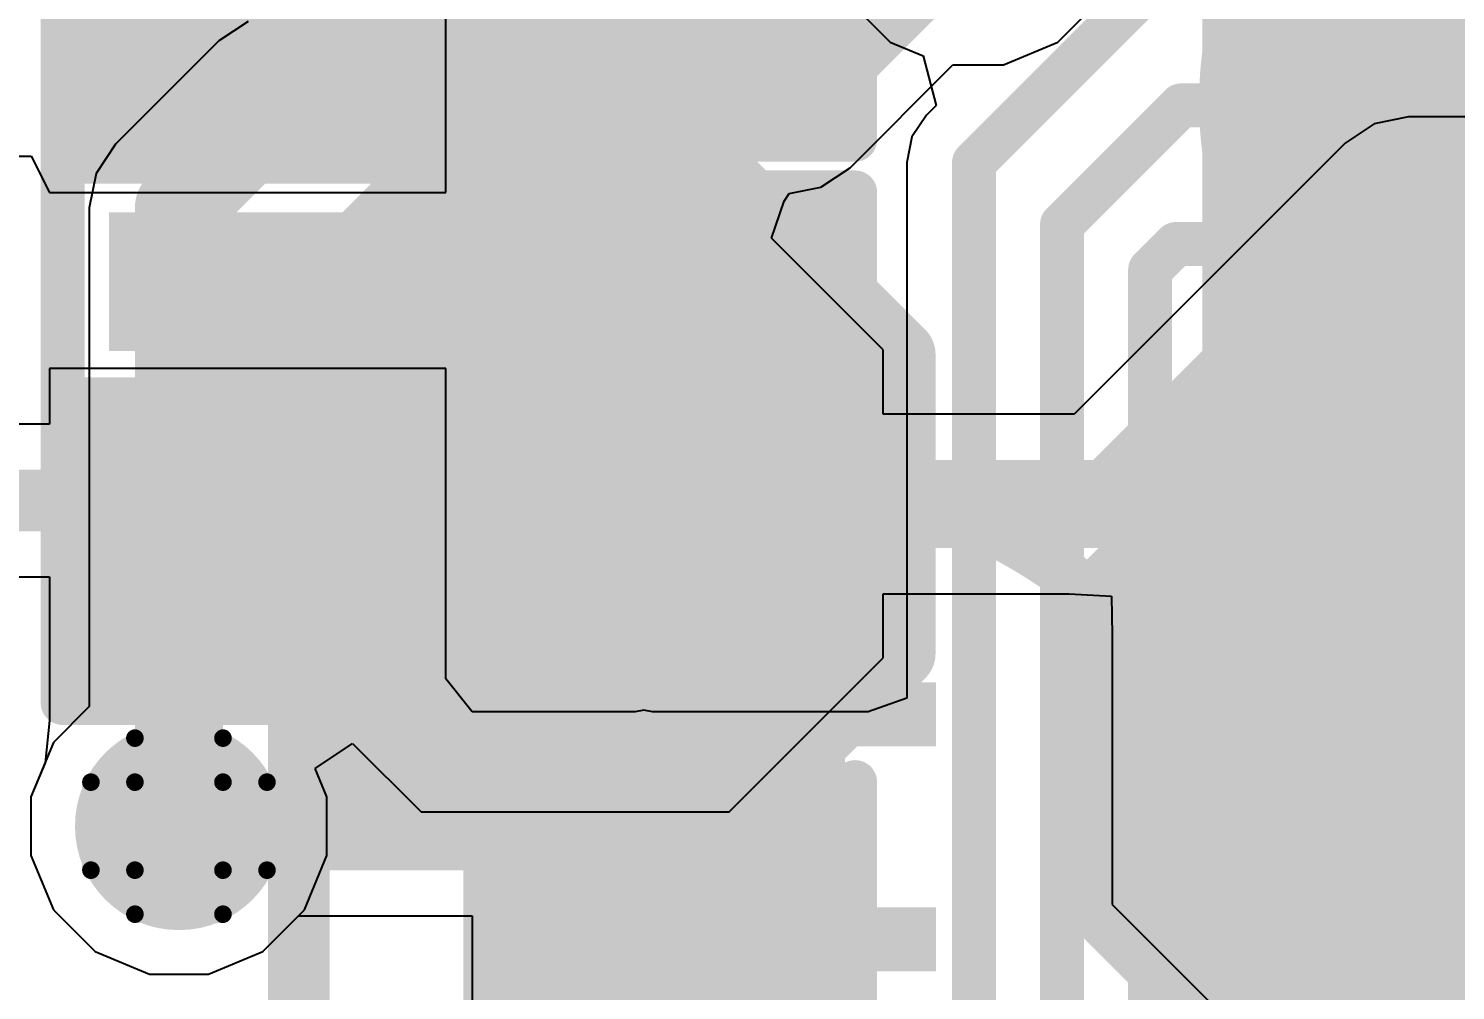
# Model space of a CAD drawing. Header units: inches. Extents: x -25 to 271, y -41 to 15.
# Drawn here: x 59.51 to 63.627, y -14.764 to -11.988 of the extents above; entities that cross this region are included whole.
import ezdxf

# ---------------------------------------------------------------- set-up
doc = ezdxf.new("R2010")
doc.units = ezdxf.units.IN
for name, color, linetype in [('Bottom Layer', 5, 'Continuous'), ('Bottom Overlay', 54, 'Continuous'), ('Bottom Paste', 16, 'Continuous'), ('Bottom Solder', 6, 'Continuous'), ('Dimensions', 6, 'Continuous'), ('Drill Drawing', 1, 'Continuous'), ('Top Glue Points', 56, 'Continuous'), ('Top Layer', 1, 'Continuous'), ('Top Overlay', 2, 'Continuous'), ('Top Paste', 8, 'Continuous'), ('Top Solder', 216, 'Continuous'), ('Via Holes', 16, 'Continuous')]:
    doc.layers.add(name, color=color, linetype=linetype)
doc.styles.add('Arial', font='', dxfattribs={"height": 0.2})
doc.styles.add('Arial_Bold', font='', dxfattribs={"height": 0.2})
doc.styles.get('Arial').set_extended_font_data('Arial')
doc.styles.get('Arial_Bold').set_extended_font_data('Arial', bold=True)

# ---------------------------------------------------------------- blocks, each defined once
blk = doc.blocks.new('CAP_0603_41')
at = {"layer": 'Top Layer'}
for points in [[(-0.381, 0.4445), (-0.381, -0.4445), (-1.143, -0.4445), (-1.143, 0.4445)], [(1.143, 0.4445), (1.143, -0.4445), (0.381, -0.4445), (0.381, 0.4445)]]:
    blk.add_hatch(color=1, dxfattribs=at).paths.add_polyline_path(points)
at = {"layer": 'Top Paste'}
for points in [[(-0.381, 0.4445), (-0.381, -0.4445), (-1.143, -0.4445), (-1.143, 0.4445)], [(1.143, 0.4445), (1.143, -0.4445), (0.381, -0.4445), (0.381, 0.4445)]]:
    blk.add_hatch(color=8, dxfattribs=at).paths.add_polyline_path(points)
at = {"layer": 'Top Solder'}
for points in [[(-0.321, 0.5045), (-0.321, -0.5045), (-1.203, -0.5045), (-1.203, 0.5045)], [(1.203, 0.5045), (1.203, -0.5045), (0.321, -0.5045), (0.321, 0.5045)]]:
    blk.add_hatch(color=216, dxfattribs=at).paths.add_polyline_path(points)
at = {"layer": 'Top Overlay'}
for points in [[(-0.4572, 0.5334, 0.127, 0.127, 0), (-1.2446, 0.5334, 0.127, 0.127, 0)], [(-1.2446, -0.5334, 0.127, 0.127, 0), (-1.2446, 0.5334, 0.127, 0.127, 0)], [(1.2446, 0.5334, 0.127, 0.127, 0), (0.4572, 0.5334, 0.127, 0.127, 0)], [(1.2446, -0.5334, 0.127, 0.127, 0), (1.2446, 0.5334, 0.127, 0.127, 0)], [(-0.4572, -0.5334, 0.127, 0.127, 0), (-1.2446, -0.5334, 0.127, 0.127, 0)], [(1.2446, -0.5334, 0.127, 0.127, 0), (0.4572, -0.5334, 0.127, 0.127, 0)]]:
    blk.add_lwpolyline(points, format="xyseb", dxfattribs=at)
for points in [[(-1.2764, 0.5334, 0.0635, 0.0635, 1), (-1.2128, 0.5334, 0.0635, 0.0635, 1)], [(-1.2764, 0.5334, 0.0635, 0.0635, 1), (-1.2128, 0.5334, 0.0635, 0.0635, 1)], [(-0.4889, 0.5334, 0.0635, 0.0635, 1), (-0.4254, 0.5334, 0.0635, 0.0635, 1)], [(0.4254, 0.5334, 0.0635, 0.0635, 1), (0.4889, 0.5334, 0.0635, 0.0635, 1)], [(1.2128, 0.5334, 0.0635, 0.0635, 1), (1.2764, 0.5334, 0.0635, 0.0635, 1)], [(1.2128, 0.5334, 0.0635, 0.0635, 1), (1.2764, 0.5334, 0.0635, 0.0635, 1)], [(-1.2764, -0.5334, 0.0635, 0.0635, 1), (-1.2128, -0.5334, 0.0635, 0.0635, 1)], [(-1.2764, -0.5334, 0.0635, 0.0635, 1), (-1.2128, -0.5334, 0.0635, 0.0635, 1)], [(-0.4889, -0.5334, 0.0635, 0.0635, 1), (-0.4254, -0.5334, 0.0635, 0.0635, 1)], [(0.4254, -0.5334, 0.0635, 0.0635, 1), (0.4889, -0.5334, 0.0635, 0.0635, 1)], [(1.2128, -0.5334, 0.0635, 0.0635, 1), (1.2764, -0.5334, 0.0635, 0.0635, 1)], [(1.2128, -0.5334, 0.0635, 0.0635, 1), (1.2764, -0.5334, 0.0635, 0.0635, 1)]]:
    blk.add_lwpolyline(points, format="xyseb", close=True, dxfattribs=at)
blk = doc.blocks.new('CAP_0603_49')
at = {"layer": 'Top Layer'}
for points in [[(-0.381, 0.4445), (-0.381, -0.4445), (-1.143, -0.4445), (-1.143, 0.4445)], [(1.143, 0.4445), (1.143, -0.4445), (0.381, -0.4445), (0.381, 0.4445)]]:
    blk.add_hatch(color=1, dxfattribs=at).paths.add_polyline_path(points)
at = {"layer": 'Top Paste'}
for points in [[(-0.381, 0.4445), (-0.381, -0.4445), (-1.143, -0.4445), (-1.143, 0.4445)], [(1.143, 0.4445), (1.143, -0.4445), (0.381, -0.4445), (0.381, 0.4445)]]:
    blk.add_hatch(color=8, dxfattribs=at).paths.add_polyline_path(points)
at = {"layer": 'Top Solder'}
for points in [[(-0.321, 0.5045), (-0.321, -0.5045), (-1.203, -0.5045), (-1.203, 0.5045)], [(1.203, 0.5045), (1.203, -0.5045), (0.321, -0.5045), (0.321, 0.5045)]]:
    blk.add_hatch(color=216, dxfattribs=at).paths.add_polyline_path(points)
at = {"layer": 'Top Overlay'}
for points in [[(-0.4572, 0.5334, 0.127, 0.127, 0), (-1.2446, 0.5334, 0.127, 0.127, 0)], [(-1.2446, -0.5334, 0.127, 0.127, 0), (-1.2446, 0.5334, 0.127, 0.127, 0)], [(1.2446, 0.5334, 0.127, 0.127, 0), (0.4572, 0.5334, 0.127, 0.127, 0)], [(1.2446, -0.5334, 0.127, 0.127, 0), (1.2446, 0.5334, 0.127, 0.127, 0)], [(-0.4572, -0.5334, 0.127, 0.127, 0), (-1.2446, -0.5334, 0.127, 0.127, 0)], [(1.2446, -0.5334, 0.127, 0.127, 0), (0.4572, -0.5334, 0.127, 0.127, 0)]]:
    blk.add_lwpolyline(points, format="xyseb", dxfattribs=at)
for points in [[(-1.2764, 0.5334, 0.0635, 0.0635, 1), (-1.2128, 0.5334, 0.0635, 0.0635, 1)], [(-1.2764, 0.5334, 0.0635, 0.0635, 1), (-1.2128, 0.5334, 0.0635, 0.0635, 1)], [(-0.4889, 0.5334, 0.0635, 0.0635, 1), (-0.4254, 0.5334, 0.0635, 0.0635, 1)], [(0.4254, 0.5334, 0.0635, 0.0635, 1), (0.4889, 0.5334, 0.0635, 0.0635, 1)], [(1.2128, 0.5334, 0.0635, 0.0635, 1), (1.2764, 0.5334, 0.0635, 0.0635, 1)], [(1.2128, 0.5334, 0.0635, 0.0635, 1), (1.2764, 0.5334, 0.0635, 0.0635, 1)], [(-1.2764, -0.5334, 0.0635, 0.0635, 1), (-1.2128, -0.5334, 0.0635, 0.0635, 1)], [(-1.2764, -0.5334, 0.0635, 0.0635, 1), (-1.2128, -0.5334, 0.0635, 0.0635, 1)], [(-0.4889, -0.5334, 0.0635, 0.0635, 1), (-0.4254, -0.5334, 0.0635, 0.0635, 1)], [(0.4254, -0.5334, 0.0635, 0.0635, 1), (0.4889, -0.5334, 0.0635, 0.0635, 1)], [(1.2128, -0.5334, 0.0635, 0.0635, 1), (1.2764, -0.5334, 0.0635, 0.0635, 1)], [(1.2128, -0.5334, 0.0635, 0.0635, 1), (1.2764, -0.5334, 0.0635, 0.0635, 1)]]:
    blk.add_lwpolyline(points, format="xyseb", close=True, dxfattribs=at)
blk = doc.blocks.new('RES_0603_117')
at = {"layer": 'Top Layer'}
for points in [[(-0.381, 0.4445), (-0.381, -0.4445), (-1.143, -0.4445), (-1.143, 0.4445)], [(1.143, 0.4445), (1.143, -0.4445), (0.381, -0.4445), (0.381, 0.4445)]]:
    blk.add_hatch(color=1, dxfattribs=at).paths.add_polyline_path(points)
at = {"layer": 'Top Paste'}
for points in [[(-0.381, 0.4445), (-0.381, -0.4445), (-1.143, -0.4445), (-1.143, 0.4445)], [(1.143, 0.4445), (1.143, -0.4445), (0.381, -0.4445), (0.381, 0.4445)]]:
    blk.add_hatch(color=8, dxfattribs=at).paths.add_polyline_path(points)
at = {"layer": 'Top Solder'}
for points in [[(-0.2794, 0.5461), (-0.2794, -0.5461), (-1.2446, -0.5461), (-1.2446, 0.5461)], [(1.2446, 0.5461), (1.2446, -0.5461), (0.2794, -0.5461), (0.2794, 0.5461)]]:
    blk.add_hatch(color=216, dxfattribs=at).paths.add_polyline_path(points)
at = {"layer": 'Top Overlay'}
for points in [[(-1.2192, -0.5334, 0.127, 0.127, 0), (-1.2192, 0.5334, 0.127, 0.127, 0)], [(1.2192, 0.5334, 0.127, 0.127, 0), (-1.2192, 0.5334, 0.127, 0.127, 0)], [(1.2192, -0.5334, 0.127, 0.127, 0), (1.2192, 0.5334, 0.127, 0.127, 0)], [(1.2192, -0.5334, 0.127, 0.127, 0), (-1.2192, -0.5334, 0.127, 0.127, 0)]]:
    blk.add_lwpolyline(points, format="xyseb", dxfattribs=at)
for points in [[(-1.25095, 0.5334, 0.0635, 0.0635, 1), (-1.18745, 0.5334, 0.0635, 0.0635, 1)], [(-1.25095, 0.5334, 0.0635, 0.0635, 1), (-1.18745, 0.5334, 0.0635, 0.0635, 1)], [(1.18745, 0.5334, 0.0635, 0.0635, 1), (1.25095, 0.5334, 0.0635, 0.0635, 1)], [(1.18745, 0.5334, 0.0635, 0.0635, 1), (1.25095, 0.5334, 0.0635, 0.0635, 1)], [(-1.25095, -0.5334, 0.0635, 0.0635, 1), (-1.18745, -0.5334, 0.0635, 0.0635, 1)], [(-1.25095, -0.5334, 0.0635, 0.0635, 1), (-1.18745, -0.5334, 0.0635, 0.0635, 1)], [(1.18745, -0.5334, 0.0635, 0.0635, 1), (1.25095, -0.5334, 0.0635, 0.0635, 1)], [(1.18745, -0.5334, 0.0635, 0.0635, 1), (1.25095, -0.5334, 0.0635, 0.0635, 1)]]:
    blk.add_lwpolyline(points, format="xyseb", close=True, dxfattribs=at)
blk = doc.blocks.new('QFN_56__7X7__128')
at = {"layer": 'Top Layer'}
for points in [[(1.3, -3.8755), (1.3, -3.0005), (1.5, -3.0005), (1.5, -3.8755)], [(1.7, -3.8755), (1.7, -3.0005), (1.9, -3.0005), (1.9, -3.8755)], [(2.1, -3.8755), (2.1, -3.0005), (2.3, -3.0005), (2.3, -3.8755)], [(2.5, -3.8755), (2.5, -3.0005), (2.7, -3.0005), (2.7, -3.8755)]]:
    blk.add_hatch(color=1, dxfattribs=at).paths.add_polyline_path(points)
at = {"layer": 'Top Paste'}
for points in [[(1.3, -3.8755), (1.3, -3.0005), (1.5, -3.0005), (1.5, -3.8755)], [(1.7, -3.8755), (1.7, -3.0005), (1.9, -3.0005), (1.9, -3.8755)], [(2.1, -3.8755), (2.1, -3.0005), (2.3, -3.0005), (2.3, -3.8755)], [(2.5, -3.8755), (2.5, -3.0005), (2.7, -3.0005), (2.7, -3.8755)]]:
    blk.add_hatch(color=8, dxfattribs=at).paths.add_polyline_path(points)
at = {"layer": 'Top Solder'}
for points in [[(0.7984, -3.9771), (0.7984, -2.8989), (1.2016, -2.8989), (1.2016, -3.9771)], [(1.1984, -3.9771), (1.1984, -2.8989), (1.6016, -2.8989), (1.6016, -3.9771)], [(1.5984, -3.9771), (1.5984, -2.8989), (2.0016, -2.8989), (2.0016, -3.9771)], [(1.9984, -3.9771), (1.9984, -2.8989), (2.4016, -2.8989), (2.4016, -3.9771)], [(2.3984, -3.9771), (2.3984, -2.8989), (2.8016, -2.8989), (2.8016, -3.9771)]]:
    blk.add_hatch(color=216, dxfattribs=at).paths.add_polyline_path(points)
at = {"layer": 'Top Overlay'}
for points in [[(3.5, -3.5, 0.2, 0.2, 0), (3.5, -3, 0.2, 0.2, 0)], [(3.5, -3.5, 0.2, 0.2, 0), (3, -3.5, 0.2, 0.2, 0)]]:
    blk.add_lwpolyline(points, format="xyseb", dxfattribs=at)
for points in [[(2.95, -3.5, 0.1, 0.1, 1), (3.05, -3.5, 0.1, 0.1, 1)], [(3.45, -3.5, 0.1, 0.1, 1), (3.55, -3.5, 0.1, 0.1, 1)], [(3.45, -3.5, 0.1, 0.1, 1), (3.55, -3.5, 0.1, 0.1, 1)]]:
    blk.add_lwpolyline(points, format="xyseb", close=True, dxfattribs=at)
blk = doc.blocks.new('TEST_POINT_B_135')
at = {"layer": 'Bottom Layer'}
blk.add_hatch(color=5, dxfattribs=at).paths.add_polyline_path([(0.381, 0.762), (-0.381, 0.762), (-0.762, 0.381), (-0.762, -0.381), (-0.381, -0.762), (0.381, -0.762), (0.762, -0.381), (0.762, 0.381)])
at = {"layer": 'Bottom Paste'}
blk.add_hatch(color=16, dxfattribs=at).paths.add_polyline_path([(0.381, 0.762), (-0.381, 0.762), (-0.762, 0.381), (-0.762, -0.381), (-0.381, -0.762), (0.381, -0.762), (0.762, -0.381), (0.762, 0.381)])
at = {"layer": 'Bottom Solder'}
blk.add_hatch(color=6, dxfattribs=at).paths.add_polyline_path([(0.4318, 0.8636), (-0.4318, 0.8636), (-0.8636, 0.4318), (-0.8636, -0.4318), (-0.4318, -0.8636), (0.4318, -0.8636), (0.8636, -0.4318), (0.8636, 0.4318)])
at = {"layer": 'Bottom Overlay'}
for points in [[(-0.4318, 0.9398, 0.2, 0.2, 0), (-0.9398, 0.4318, 0.2, 0.2, 0)], [(0.4318, 0.9398, 0.2, 0.2, 0), (-0.4318, 0.9398, 0.2, 0.2, 0)], [(0.9398, 0.4318, 0.2, 0.2, 0), (0.4318, 0.9398, 0.2, 0.2, 0)], [(-0.9398, 0.4318, 0.2, 0.2, 0), (-0.9398, -0.4318, 0.2, 0.2, 0)], [(0.9398, 0.4318, 0.2, 0.2, 0), (0.9398, -0.4318, 0.2, 0.2, 0)], [(-0.4318, -0.9398, 0.2, 0.2, 0), (-0.9398, -0.4318, 0.2, 0.2, 0)], [(0.9398, -0.4318, 0.2, 0.2, 0), (0.4318, -0.9398, 0.2, 0.2, 0)], [(0.4318, -0.9398, 0.2, 0.2, 0), (-0.4318, -0.9398, 0.2, 0.2, 0)]]:
    blk.add_lwpolyline(points, format="xyseb", dxfattribs=at)
for points in [[(-0.4818, 0.9398, 0.1, 0.1, 1), (-0.3818, 0.9398, 0.1, 0.1, 1)], [(-0.4818, 0.9398, 0.1, 0.1, 1), (-0.3818, 0.9398, 0.1, 0.1, 1)], [(0.3818, 0.9398, 0.1, 0.1, 1), (0.4818, 0.9398, 0.1, 0.1, 1)], [(0.3818, 0.9398, 0.1, 0.1, 1), (0.4818, 0.9398, 0.1, 0.1, 1)], [(-0.9898, 0.4318, 0.1, 0.1, 1), (-0.8898, 0.4318, 0.1, 0.1, 1)], [(-0.9898, 0.4318, 0.1, 0.1, 1), (-0.8898, 0.4318, 0.1, 0.1, 1)], [(0.8898, 0.4318, 0.1, 0.1, 1), (0.9898, 0.4318, 0.1, 0.1, 1)], [(0.8898, 0.4318, 0.1, 0.1, 1), (0.9898, 0.4318, 0.1, 0.1, 1)], [(-0.9898, -0.4318, 0.1, 0.1, 1), (-0.8898, -0.4318, 0.1, 0.1, 1)], [(-0.9898, -0.4318, 0.1, 0.1, 1), (-0.8898, -0.4318, 0.1, 0.1, 1)], [(0.8898, -0.4318, 0.1, 0.1, 1), (0.9898, -0.4318, 0.1, 0.1, 1)], [(0.8898, -0.4318, 0.1, 0.1, 1), (0.9898, -0.4318, 0.1, 0.1, 1)], [(-0.4818, -0.9398, 0.1, 0.1, 1), (-0.3818, -0.9398, 0.1, 0.1, 1)], [(-0.4818, -0.9398, 0.1, 0.1, 1), (-0.3818, -0.9398, 0.1, 0.1, 1)], [(0.3818, -0.9398, 0.1, 0.1, 1), (0.4818, -0.9398, 0.1, 0.1, 1)], [(0.3818, -0.9398, 0.1, 0.1, 1), (0.4818, -0.9398, 0.1, 0.1, 1)]]:
    blk.add_lwpolyline(points, format="xyseb", close=True, dxfattribs=at)
blk = doc.blocks.new('TEST_POINT_B_136')
at = {"layer": 'Bottom Layer'}
blk.add_hatch(color=5, dxfattribs=at).paths.add_polyline_path([(0.381, 0.762), (-0.381, 0.762), (-0.762, 0.381), (-0.762, -0.381), (-0.381, -0.762), (0.381, -0.762), (0.762, -0.381), (0.762, 0.381)])
at = {"layer": 'Bottom Paste'}
blk.add_hatch(color=16, dxfattribs=at).paths.add_polyline_path([(0.381, 0.762), (-0.381, 0.762), (-0.762, 0.381), (-0.762, -0.381), (-0.381, -0.762), (0.381, -0.762), (0.762, -0.381), (0.762, 0.381)])
at = {"layer": 'Bottom Solder'}
blk.add_hatch(color=6, dxfattribs=at).paths.add_polyline_path([(0.4318, 0.8636), (-0.4318, 0.8636), (-0.8636, 0.4318), (-0.8636, -0.4318), (-0.4318, -0.8636), (0.4318, -0.8636), (0.8636, -0.4318), (0.8636, 0.4318)])
at = {"layer": 'Bottom Overlay'}
for points in [[(-0.4318, 0.9398, 0.2, 0.2, 0), (-0.9398, 0.4318, 0.2, 0.2, 0)], [(0.4318, 0.9398, 0.2, 0.2, 0), (-0.4318, 0.9398, 0.2, 0.2, 0)], [(0.9398, 0.4318, 0.2, 0.2, 0), (0.4318, 0.9398, 0.2, 0.2, 0)], [(-0.9398, 0.4318, 0.2, 0.2, 0), (-0.9398, -0.4318, 0.2, 0.2, 0)], [(0.9398, 0.4318, 0.2, 0.2, 0), (0.9398, -0.4318, 0.2, 0.2, 0)], [(-0.4318, -0.9398, 0.2, 0.2, 0), (-0.9398, -0.4318, 0.2, 0.2, 0)], [(0.9398, -0.4318, 0.2, 0.2, 0), (0.4318, -0.9398, 0.2, 0.2, 0)], [(0.4318, -0.9398, 0.2, 0.2, 0), (-0.4318, -0.9398, 0.2, 0.2, 0)]]:
    blk.add_lwpolyline(points, format="xyseb", dxfattribs=at)
for points in [[(-0.4818, 0.9398, 0.1, 0.1, 1), (-0.3818, 0.9398, 0.1, 0.1, 1)], [(-0.4818, 0.9398, 0.1, 0.1, 1), (-0.3818, 0.9398, 0.1, 0.1, 1)], [(0.3818, 0.9398, 0.1, 0.1, 1), (0.4818, 0.9398, 0.1, 0.1, 1)], [(0.3818, 0.9398, 0.1, 0.1, 1), (0.4818, 0.9398, 0.1, 0.1, 1)], [(-0.9898, 0.4318, 0.1, 0.1, 1), (-0.8898, 0.4318, 0.1, 0.1, 1)], [(-0.9898, 0.4318, 0.1, 0.1, 1), (-0.8898, 0.4318, 0.1, 0.1, 1)], [(0.8898, 0.4318, 0.1, 0.1, 1), (0.9898, 0.4318, 0.1, 0.1, 1)], [(0.8898, 0.4318, 0.1, 0.1, 1), (0.9898, 0.4318, 0.1, 0.1, 1)], [(-0.9898, -0.4318, 0.1, 0.1, 1), (-0.8898, -0.4318, 0.1, 0.1, 1)], [(-0.9898, -0.4318, 0.1, 0.1, 1), (-0.8898, -0.4318, 0.1, 0.1, 1)], [(0.8898, -0.4318, 0.1, 0.1, 1), (0.9898, -0.4318, 0.1, 0.1, 1)], [(0.8898, -0.4318, 0.1, 0.1, 1), (0.9898, -0.4318, 0.1, 0.1, 1)], [(-0.4818, -0.9398, 0.1, 0.1, 1), (-0.3818, -0.9398, 0.1, 0.1, 1)], [(-0.4818, -0.9398, 0.1, 0.1, 1), (-0.3818, -0.9398, 0.1, 0.1, 1)], [(0.3818, -0.9398, 0.1, 0.1, 1), (0.4818, -0.9398, 0.1, 0.1, 1)], [(0.3818, -0.9398, 0.1, 0.1, 1), (0.4818, -0.9398, 0.1, 0.1, 1)]]:
    blk.add_lwpolyline(points, format="xyseb", close=True, dxfattribs=at)

msp = doc.modelspace()

# ---------------------------------------------------------------- hatches: boundary and pattern name
at = {"layer": 'Bottom Layer'}
h = msp.add_hatch(color=5, dxfattribs=at)
edge = h.paths.add_edge_path()
edge.add_arc((59.944, -14.2903), 0.3, 0, 360)
at = {"layer": 'Top Glue Points'}
for points in [[(59.7421, -12.9187), (60.5422, -12.9187), (60.5422, -12.5189), (59.7421, -12.5189)], [(61.0916, -13.5062), (61.0916, -13.906), (61.6915, -13.906), (61.6915, -13.5062)]]:
    msp.add_hatch(color=56, dxfattribs=at).paths.add_polyline_path(points)
at = {"layer": 'Top Layer'}
msp.add_hatch(color=1, dxfattribs=at).paths.add_polyline_path([(62.992, -13.6398), (63.881, -13.6398), (63.881, -13.3096), (62.992, -13.3096)])
h = msp.add_hatch(color=1, dxfattribs=at)
edge = h.paths.add_edge_path()
edge.add_arc((59.944, -14.2903), 0.3, 0, 360)
at = {"layer": 'Via Holes'}
h = msp.add_hatch(color=7, dxfattribs=at)
edge = h.paths.add_edge_path()
edge.add_arc((59.944, -14.2903), 0.15, 0, 360)

# ---------------------------------------------------------------- linework, layer by layer
at = {"layer": 'Bottom Layer'}
for p, q in [((62.4798, -12.028), (62.5828, -11.925)), ((60.1434, -11.9678), (60.0594, -12.024)), ((60.0594, -12.024), (59.7609, -12.3225)), ((62.3228, -12.093), (62.4798, -12.028)), ((61.88, -12.3902), (62.1771, -12.093)), ((62.1771, -12.093), (62.3228, -12.093)), ((63.3925, -12.2633), (63.3085, -12.3195)), ((63.4916, -12.2436), (63.3925, -12.2633)), ((63.9627, -12.2436), (63.4916, -12.2436)), ((59.7609, -12.3225), (59.7047, -12.4065)), ((63.3085, -12.3195), (62.5265, -13.1014)), ((61.7959, -12.4464), (61.88, -12.3902)), ((59.7047, -12.4065), (59.685, -12.5056)), ((61.6897, -12.4868), (61.7043, -12.4646)), ((61.7043, -12.4646), (61.7959, -12.4464)), ((59.685, -12.5056), (59.685, -13.9454)), ((61.6532, -12.5931), (61.6897, -12.4868)), ((61.976, -12.9159), (61.6532, -12.5931)), ((61.976, -13.1014), (61.976, -12.9159)), ((62.5265, -13.1014), (61.976, -13.1014)), ((61.976, -13.8049), (61.976, -13.6194)), ((61.976, -13.6194), (62.5126, -13.6194)), ((62.5126, -13.6194), (62.634, -13.627)), ((62.634, -13.627), (62.6364, -13.7395)), ((62.6364, -13.7395), (62.6364, -14.5161)), ((61.5315, -14.2494), (61.976, -13.8049)), ((59.685, -13.9454), (59.582, -14.0484)), ((59.582, -14.0484), (59.517, -14.2054)), ((60.3372, -14.1237), (60.4448, -14.0517)), ((60.4448, -14.0517), (60.6425, -14.2494)), ((60.371, -14.2054), (60.3372, -14.1237)), ((59.517, -14.2054), (59.517, -14.3752)), ((60.371, -14.3752), (60.371, -14.2054)), ((60.6425, -14.2494), (61.5315, -14.2494)), ((59.517, -14.3752), (59.582, -14.5322)), ((60.306, -14.5322), (60.371, -14.3752)), ((62.6364, -14.5161), (63.0809, -14.9606)), ((59.582, -14.5322), (59.7021, -14.6523)), ((60.1859, -14.6523), (60.306, -14.5322)), ((59.7021, -14.6523), (59.8591, -14.7173)), ((60.0289, -14.7173), (60.1859, -14.6523)), ((59.8591, -14.7173), (60.0289, -14.7173))]:
    msp.add_line(p, q, dxfattribs=at)
for points in [[(61.6968, -12.2071, 0.254, 0.254, 0), (62.2379, -11.666, 0.254, 0.254, 0)], [(59.944, -12.5056, 0.254, 0.254, 0), (60.2425, -12.2071, 0.254, 0.254, 0)], [(60.2425, -12.2071, 0.254, 0.254, 0), (61.6968, -12.2071, 0.254, 0.254, 0)], [(59.944, -14.2903, 0.254, 0.254, 0), (59.944, -12.5056, 0.254, 0.254, 0)], [(62.6338, -13.3604, 0.254, 0.254, 0), (63.4916, -12.5026, 0.254, 0.254, 0)], [(63.4916, -12.5026, 0.254, 0.254, 0), (64.2916, -12.5026, 0.254, 0.254, 0)], [(61.1886, -13.3604, 0.254, 0.254, 0), (62.6338, -13.3604, 0.254, 0.254, 0)], [(63.5254, -13.7668, 0.254, 0.254, 0), (64.0656, -13.7668, 0.254, 0.254, 0)], [(63.5254, -14.0716, 0.127, 0.127, 0), (63.5254, -13.7668, 0.127, 0.127, 0)]]:
    msp.add_lwpolyline(points, format="xyseb", dxfattribs=at)
for points in [[(60.179, -12.2071, 0.127, 0.127, 1), (60.306, -12.2071, 0.127, 0.127, 1)], [(60.179, -12.2071, 0.127, 0.127, 1), (60.306, -12.2071, 0.127, 0.127, 1)], [(61.6333, -12.2071, 0.127, 0.127, 1), (61.7603, -12.2071, 0.127, 0.127, 1)], [(61.6333, -12.2071, 0.127, 0.127, 1), (61.7603, -12.2071, 0.127, 0.127, 1)], [(59.8805, -12.5056, 0.127, 0.127, 1), (60.0075, -12.5056, 0.127, 0.127, 1)], [(59.8805, -12.5056, 0.127, 0.127, 1), (60.0075, -12.5056, 0.127, 0.127, 1)], [(63.4281, -12.5026, 0.127, 0.127, 1), (63.5551, -12.5026, 0.127, 0.127, 1)], [(63.4281, -12.5026, 0.127, 0.127, 1), (63.5551, -12.5026, 0.127, 0.127, 1)], [(61.1251, -13.3604, 0.127, 0.127, 1), (61.2521, -13.3604, 0.127, 0.127, 1)], [(62.5703, -13.3604, 0.127, 0.127, 1), (62.6973, -13.3604, 0.127, 0.127, 1)], [(62.5703, -13.3604, 0.127, 0.127, 1), (62.6973, -13.3604, 0.127, 0.127, 1)], [(63.4619, -13.7668, 0.127, 0.127, 1), (63.5889, -13.7668, 0.127, 0.127, 1)], [(63.4937, -13.7668, 0.0635, 0.0635, 1), (63.5572, -13.7668, 0.0635, 0.0635, 1)], [(63.4937, -14.0716, 0.0635, 0.0635, 1), (63.5572, -14.0716, 0.0635, 0.0635, 1)], [(59.8805, -14.2903, 0.127, 0.127, 1), (60.0075, -14.2903, 0.127, 0.127, 1)]]:
    msp.add_lwpolyline(points, format="xyseb", close=True, dxfattribs=at)
at = {"layer": 'Drill Drawing'}
for points in [[(59.817, -14.1633, 0.0508, 0.0508, 0), (59.817, -14.0363, 0.0508, 0.0508, 0)], [(59.817, -14.0363, 0.0508, 0.0508, 0), (60.071, -14.0363, 0.0508, 0.0508, 0)], [(60.071, -14.1633, 0.0508, 0.0508, 0), (60.071, -14.0363, 0.0508, 0.0508, 0)], [(59.69, -14.4173, 0.0508, 0.0508, 0), (59.69, -14.1633, 0.0508, 0.0508, 0)], [(59.69, -14.1633, 0.0508, 0.0508, 0), (59.817, -14.1633, 0.0508, 0.0508, 0)], [(60.071, -14.1633, 0.0508, 0.0508, 0), (60.198, -14.1633, 0.0508, 0.0508, 0)], [(60.198, -14.4173, 0.0508, 0.0508, 0), (60.198, -14.1633, 0.0508, 0.0508, 0)], [(59.69, -14.4173, 0.0508, 0.0508, 0), (59.817, -14.4173, 0.0508, 0.0508, 0)], [(59.817, -14.5443, 0.0508, 0.0508, 0), (59.817, -14.4173, 0.0508, 0.0508, 0)], [(60.071, -14.4173, 0.0508, 0.0508, 0), (60.198, -14.4173, 0.0508, 0.0508, 0)], [(60.071, -14.5443, 0.0508, 0.0508, 0), (60.071, -14.4173, 0.0508, 0.0508, 0)], [(59.817, -14.5443, 0.0508, 0.0508, 0), (60.071, -14.5443, 0.0508, 0.0508, 0)]]:
    msp.add_lwpolyline(points, format="xyseb", dxfattribs=at)
for points in [[(59.8043, -14.0363, 0.0254, 0.0254, 1), (59.8297, -14.0363, 0.0254, 0.0254, 1)], [(59.8043, -14.0363, 0.0254, 0.0254, 1), (59.8297, -14.0363, 0.0254, 0.0254, 1)], [(60.0583, -14.0363, 0.0254, 0.0254, 1), (60.0837, -14.0363, 0.0254, 0.0254, 1)], [(60.0583, -14.0363, 0.0254, 0.0254, 1), (60.0837, -14.0363, 0.0254, 0.0254, 1)], [(59.6773, -14.1633, 0.0254, 0.0254, 1), (59.7027, -14.1633, 0.0254, 0.0254, 1)], [(59.6773, -14.1633, 0.0254, 0.0254, 1), (59.7027, -14.1633, 0.0254, 0.0254, 1)], [(59.8043, -14.1633, 0.0254, 0.0254, 1), (59.8297, -14.1633, 0.0254, 0.0254, 1)], [(59.8043, -14.1633, 0.0254, 0.0254, 1), (59.8297, -14.1633, 0.0254, 0.0254, 1)], [(60.0583, -14.1633, 0.0254, 0.0254, 1), (60.0837, -14.1633, 0.0254, 0.0254, 1)], [(60.0583, -14.1633, 0.0254, 0.0254, 1), (60.0837, -14.1633, 0.0254, 0.0254, 1)], [(60.1853, -14.1633, 0.0254, 0.0254, 1), (60.2107, -14.1633, 0.0254, 0.0254, 1)], [(60.1853, -14.1633, 0.0254, 0.0254, 1), (60.2107, -14.1633, 0.0254, 0.0254, 1)], [(59.6773, -14.4173, 0.0254, 0.0254, 1), (59.7027, -14.4173, 0.0254, 0.0254, 1)], [(59.6773, -14.4173, 0.0254, 0.0254, 1), (59.7027, -14.4173, 0.0254, 0.0254, 1)], [(59.8043, -14.4173, 0.0254, 0.0254, 1), (59.8297, -14.4173, 0.0254, 0.0254, 1)], [(59.8043, -14.4173, 0.0254, 0.0254, 1), (59.8297, -14.4173, 0.0254, 0.0254, 1)], [(60.0583, -14.4173, 0.0254, 0.0254, 1), (60.0837, -14.4173, 0.0254, 0.0254, 1)], [(60.0583, -14.4173, 0.0254, 0.0254, 1), (60.0837, -14.4173, 0.0254, 0.0254, 1)], [(60.1853, -14.4173, 0.0254, 0.0254, 1), (60.2107, -14.4173, 0.0254, 0.0254, 1)], [(60.1853, -14.4173, 0.0254, 0.0254, 1), (60.2107, -14.4173, 0.0254, 0.0254, 1)], [(59.8043, -14.5443, 0.0254, 0.0254, 1), (59.8297, -14.5443, 0.0254, 0.0254, 1)], [(59.8043, -14.5443, 0.0254, 0.0254, 1), (59.8297, -14.5443, 0.0254, 0.0254, 1)], [(60.0583, -14.5443, 0.0254, 0.0254, 1), (60.0837, -14.5443, 0.0254, 0.0254, 1)], [(60.0583, -14.5443, 0.0254, 0.0254, 1), (60.0837, -14.5443, 0.0254, 0.0254, 1)]]:
    msp.add_lwpolyline(points, format="xyseb", close=True, dxfattribs=at)
at = {"layer": 'Top Layer'}
for p, q in [((60.7136, -12.4615), (60.7136, -11.4455)), ((61.8759, -11.9079), (61.996, -12.028)), ((61.996, -12.028), (62.0914, -12.0675)), ((62.0914, -12.0675), (62.1282, -12.2104)), ((62.1282, -12.2104), (62.1006, -12.238)), ((62.1006, -12.238), (62.0585, -12.301)), ((62.0585, -12.301), (62.0437, -12.3753)), ((59.1802, -12.3565), (59.5175, -12.3565)), ((59.5175, -12.3565), (59.5706, -12.4615)), ((62.0437, -12.3753), (62.0437, -13.9211)), ((59.5706, -12.4615), (59.6132, -12.4615)), ((59.6132, -12.4615), (59.6132, -12.4615)), ((59.6132, -12.4615), (60.7136, -12.4615)), ((60.7136, -12.9695), (59.5706, -12.9695)), ((59.5706, -12.9695), (59.5706, -13.1304)), ((60.7136, -13.8647), (60.7136, -12.9695)), ((59.5706, -13.1304), (59.3801, -13.1304)), ((59.3801, -13.5706), (59.5706, -13.5706)), ((59.5706, -13.5706), (59.5706, -13.9855)), ((60.7898, -13.9601), (60.7136, -13.8647)), ((61.2851, -13.9551), (61.2601, -13.9601)), ((61.3101, -13.9601), (61.2851, -13.9551)), ((62.0437, -13.9211), (61.9328, -13.9601)), ((59.5706, -13.9855), (59.5577, -14.1071)), ((59.5706, -13.9855), (59.5706, -13.9855)), ((60.8301, -13.9601), (60.7898, -13.9601)), ((61.2601, -13.9601), (60.8301, -13.9601)), ((61.9167, -13.9601), (61.3101, -13.9601)), ((61.9328, -13.9601), (61.9167, -13.9601)), ((59.5577, -14.1071), (59.517, -14.2054)), ((59.517, -14.2054), (59.517, -14.3752)), ((59.517, -14.3752), (59.582, -14.5322)), ((59.582, -14.5322), (59.7021, -14.6523)), ((60.1859, -14.6523), (60.2889, -14.5493)), ((60.2889, -14.5493), (60.7898, -14.5493)), ((60.7898, -14.5493), (60.7898, -14.9761)), ((59.7021, -14.6523), (59.8591, -14.7173)), ((60.0289, -14.7173), (60.1859, -14.6523)), ((59.8591, -14.7173), (60.0289, -14.7173))]:
    msp.add_line(p, q, dxfattribs=at)
for points in [[(59.8029, -12.0044, 0.1524, 0.1524, 0), (60.3109, -11.4964, 0.1524, 0.1524, 0)], [(62.2379, -12.3753, 0.127, 0.127, 0), (62.803, -11.8102, 0.127, 0.127, 0)], [(62.4919, -12.5536, 0.127, 0.127, 0), (62.8352, -12.2103, 0.127, 0.127, 0)], [(62.8352, -12.2103, 0.127, 0.127, 0), (63.4351, -12.2103, 0.127, 0.127, 0)], [(62.2379, -15.4057, 0.127, 0.127, 0), (62.2379, -12.3753, 0.127, 0.127, 0)], [(62.4919, -15.8453, 0.127, 0.127, 0), (62.4919, -12.5536, 0.127, 0.127, 0)], [(62.7459, -12.6847, 0.127, 0.127, 0), (62.8203, -12.6103, 0.127, 0.127, 0)], [(62.8203, -12.6103, 0.127, 0.127, 0), (63.4351, -12.6103, 0.127, 0.127, 0)], [(62.7459, -16.2712, 0.127, 0.127, 0), (62.7459, -12.6847, 0.127, 0.127, 0)], [(63.4351, -13.0105, 0.127, 0.127, 0), (64.2252, -13.0105, 0.127, 0.127, 0)], [(58.9601, -13.3505, 0.1778, 0.1778, 0), (59.7611, -13.3505, 0.1778, 0.1778, 0)], [(59.7611, -13.3505, 0.1778, 0.1778, 0), (59.8881, -13.4775, 0.1778, 0.1778, 0)], [(59.7611, -13.3505, 0.1778, 0.1778, 0), (60.3961, -13.3505, 0.1778, 0.1778, 0)], [(63.4351, -13.4102, 0.1778, 0.1778, 0), (63.4582, -13.4102, 0.1778, 0.1778, 0)], [(63.4582, -13.4102, 0.1778, 0.1778, 0), (63.4695, -13.4216, 0.1778, 0.1778, 0)], [(63.4695, -16.0613, 0.1778, 0.1778, 0), (63.4695, -13.4216, 0.1778, 0.1778, 0)], [(61.2089, -14.2903, 0.254, 0.254, 0), (61.2851, -14.2141, 0.254, 0.254, 0)], [(59.944, -14.2903, 0.254, 0.254, 0), (61.2089, -14.2903, 0.254, 0.254, 0)]]:
    msp.add_lwpolyline(points, format="xyseb", dxfattribs=at)
for points in [[(59.7648, -12.0044, 0.0762, 0.0762, 1), (59.841, -12.0044, 0.0762, 0.0762, 1)], [(62.8034, -12.2103, 0.0635, 0.0635, 1), (62.8669, -12.2103, 0.0635, 0.0635, 1)], [(62.8034, -12.2103, 0.0635, 0.0635, 1), (62.8669, -12.2103, 0.0635, 0.0635, 1)], [(63.4034, -12.2103, 0.0635, 0.0635, 1), (63.4669, -12.2103, 0.0635, 0.0635, 1)], [(62.2061, -12.3753, 0.0635, 0.0635, 1), (62.2696, -12.3753, 0.0635, 0.0635, 1)], [(62.2061, -12.3753, 0.0635, 0.0635, 1), (62.2696, -12.3753, 0.0635, 0.0635, 1)], [(62.4601, -12.5536, 0.0635, 0.0635, 1), (62.5236, -12.5536, 0.0635, 0.0635, 1)], [(62.4601, -12.5536, 0.0635, 0.0635, 1), (62.5236, -12.5536, 0.0635, 0.0635, 1)], [(62.7885, -12.6103, 0.0635, 0.0635, 1), (62.852, -12.6103, 0.0635, 0.0635, 1)], [(62.7885, -12.6103, 0.0635, 0.0635, 1), (62.852, -12.6103, 0.0635, 0.0635, 1)], [(63.4034, -12.6103, 0.0635, 0.0635, 1), (63.4669, -12.6103, 0.0635, 0.0635, 1)], [(62.7141, -12.6847, 0.0635, 0.0635, 1), (62.7776, -12.6847, 0.0635, 0.0635, 1)], [(62.7141, -12.6847, 0.0635, 0.0635, 1), (62.7776, -12.6847, 0.0635, 0.0635, 1)], [(63.4034, -13.0105, 0.0635, 0.0635, 1), (63.4669, -13.0105, 0.0635, 0.0635, 1)], [(59.7167, -13.3505, 0.0889, 0.0889, 1), (59.8056, -13.3505, 0.0889, 0.0889, 1)], [(59.7167, -13.3505, 0.0889, 0.0889, 1), (59.8056, -13.3505, 0.0889, 0.0889, 1)], [(59.7167, -13.3505, 0.0889, 0.0889, 1), (59.8056, -13.3505, 0.0889, 0.0889, 1)], [(60.3517, -13.3505, 0.0889, 0.0889, 1), (60.4406, -13.3505, 0.0889, 0.0889, 1)], [(63.3907, -13.4102, 0.0889, 0.0889, 1), (63.4796, -13.4102, 0.0889, 0.0889, 1)], [(63.4137, -13.4102, 0.0889, 0.0889, 1), (63.5026, -13.4102, 0.0889, 0.0889, 1)], [(63.4137, -13.4102, 0.0889, 0.0889, 1), (63.5026, -13.4102, 0.0889, 0.0889, 1)], [(63.4251, -13.4216, 0.0889, 0.0889, 1), (63.514, -13.4216, 0.0889, 0.0889, 1)], [(63.4251, -13.4216, 0.0889, 0.0889, 1), (63.514, -13.4216, 0.0889, 0.0889, 1)], [(59.8437, -13.4775, 0.0889, 0.0889, 1), (59.9326, -13.4775, 0.0889, 0.0889, 1)], [(61.2216, -14.2141, 0.127, 0.127, 1), (61.3486, -14.2141, 0.127, 0.127, 1)], [(59.8805, -14.2903, 0.127, 0.127, 1), (60.0075, -14.2903, 0.127, 0.127, 1)], [(61.1454, -14.2903, 0.127, 0.127, 1), (61.2724, -14.2903, 0.127, 0.127, 1)], [(61.1454, -14.2903, 0.127, 0.127, 1), (61.2724, -14.2903, 0.127, 0.127, 1)]]:
    msp.add_lwpolyline(points, format="xyseb", close=True, dxfattribs=at)
at = {"layer": 'Top Overlay'}
msp.add_lwpolyline([(60.2897, -14.9451, 0.1778, 0.1778, 0), (60.2897, -13.9855, 0.1778, 0.1778, 0)], format="xyseb", dxfattribs=at)
msp.add_lwpolyline([(60.2452, -13.9855, 0.0889, 0.0889, 1), (60.3341, -13.9855, 0.0889, 0.0889, 1)], format="xyseb", close=True, dxfattribs=at)

# ---------------------------------------------------------------- block references
for name, p, rotation in [('QFN_56__7X7__128', (66.8731, -10.8105), 270), ('CAP_0603_41', (61.3613, -11.0645), 270), ('RES_0603_117', (60.1421, -12.7155), 270), ('TEST_POINT_B_135', (61.087, -13.3604), 180), ('CAP_0603_49', (61.3613, -13.7061), 270), ('TEST_POINT_B_136', (63.5254, -14.0716), 180)]:
    msp.add_blockref(name, p, dxfattribs=dict(rotation=rotation))

# ---------------------------------------------------------------- texts
at = {"layer": 'Bottom Overlay', "style": 'Arial_Bold', "text_generation_flag": 2}
for s, p in [('GPIO16', (60.4957, -12.319)), ('GPIO18', (62.9087, -13.0302))]:
    msp.add_text(s, height=1.524, rotation=270, dxfattribs=at).set_placement(p)
at = {"layer": 'Dimensions', "style": 'Arial'}
msp.add_text('2.30 (cm)', height=1.524, rotation=90, dxfattribs=at).set_placement((62.1282, -22.0156))

doc.saveas('drawing.dxf')
